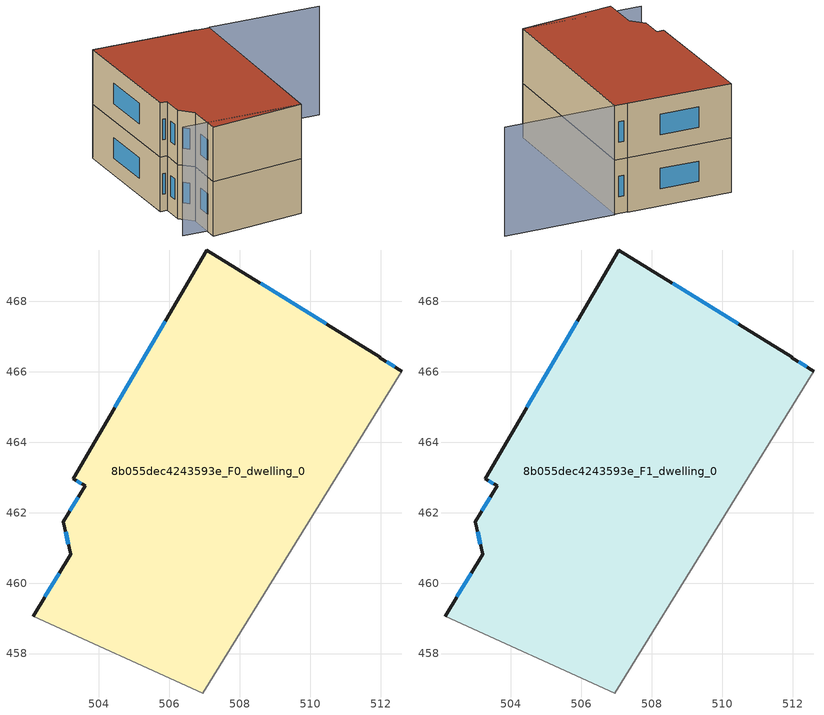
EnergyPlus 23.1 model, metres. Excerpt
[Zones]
8b055dec4243593e_F0_dwelling_0
 floor ground (EU_floor_Construction): 511.98,466.41 511.97,466.4 512.6,466.02 506.95,456.88 502.14,459.06 503.2,460.82 502.99,461.74 503.61,462.76 503.28,462.96 507.07,469.45 z0
 wall outside (EU_wall_Construction): 512.6,466.02 511.97,466.4 511.98,466.41 507.07,469.45 503.28,462.96 503.61,462.76 502.99,461.74 503.2,460.82 502.14,459.06 z0:3
 wall adiabatic (EU_wall_Construction): 502.14,459.06 506.95,456.88 512.6,466.02 z0:3
 window (EU_Window_Construction): 510.45,467.36 508.6,468.51 / 512.4,466.14 512.17,466.28 / 502.87,460.27 502.47,459.61 / 503.05,461.45 503.14,461.11 / 503.41,462.44 503.18,462.06 / 503.38,462.9 503.5,462.83 / 505.89,467.43 504.46,464.99 z0.93:2.07
8b055dec4243593e_F1_dwelling_0
 floor to 8b055dec4243593e_F0_dwelling_0 (EU_floor_Construction): 511.98,466.41 511.97,466.4 512.6,466.02 506.95,456.88 502.14,459.06 503.2,460.82 502.99,461.74 503.61,462.76 503.27,462.96 507.07,469.45 z3
 wall outside (EU_wall_Construction): 512.6,466.02 511.97,466.4 511.98,466.41 507.07,469.45 503.28,462.96 503.61,462.76 502.99,461.74 503.2,460.82 502.14,459.06 z3:6
 wall adiabatic (EU_wall_Construction): 502.14,459.06 506.95,456.88 512.6,466.02 z3:6
 window (EU_Window_Construction): 510.45,467.36 508.6,468.51 / 512.4,466.14 512.17,466.28 / 502.87,460.27 502.47,459.61 / 503.05,461.45 503.14,461.11 / 503.41,462.44 503.18,462.06 / 503.38,462.9 503.5,462.83 / 505.89,467.43 504.46,464.99 z3.93:5.07
 roof outside (EU_roof_Construction): 506.95,456.88 512.6,466.02 511.97,466.4 511.98,466.41 507.07,469.45 503.28,462.96 503.61,462.76 502.99,461.74 503.2,460.82 502.14,459.06 z6
shading: 501.32,460.36 506.95,456.88 / 512.6,466.02 517.87,462.81 z0:6
[Building]
EU S2 Campaign: North Axis=0; Terrain=City; Solar Distribution=FullExterior
[Site:Location]
Montreal-Trudeau.Intl.AP: Latitude=45.4667; Longitude=-73.75; Time Zone=-5; Elevation=36
[SizingPeriod:WeatherFileDays]
AnnualSizingPeriod: Begin Month=1; Begin Day of Month=1; End Month=12; End Day of Month=31; Day of Week for Start Day=Monday; Use Weather File Daylight Saving Period=No; Use Weather File Rain and Snow Indicators=No
[MATERIAL]
EU_InternalMass_Material: Roughness=MediumRough; Thickness=0.1; Conductivity=1; Density=1800; Specific Heat=900; Thermal Absorptance=0.9; Solar Absorptance=0.7; Visible Absorptance=0.7
[MATERIAL:NOMASS] Roughness=MediumRough; Thermal Absorptance=0.9; Solar Absorptance=0.7; Visible Absorptance=0.7
Name | Thermal Resistance
EU_wall_NoMass; EU_floor_NoMass | 1.51479
EU_roof_NoMass | 2.84114
[WINDOWMATERIAL:SIMPLEGLAZINGSYSTEM]
EU_Window_SimpleGlazing: UFactor=3.53504; Solar Heat Gain Coefficient=0.8; Visible Transmittance=0.8
[CONSTRUCTION]
EU_wall_Construction: EU_wall_NoMass
EU_roof_Construction: EU_roof_NoMass
EU_floor_Construction: EU_floor_NoMass
EU_Window_Construction: EU_Window_SimpleGlazing
EU_InternalMass_Construction: EU_InternalMass_Material
[ZONE] Type=1; Multiplier=1; Ceiling Height=autocalculate; Floor Area=autocalculate; Part of Total Floor Area=Yes
Name | Volume
8b055dec4243593e_F0_dwelling_0 | 204.031
8b055dec4243593e_F1_dwelling_0 | 204.029
[INTERNALMASS] Construction=EU_InternalMass_Construction; Surface Area=68.0098
Name | Zone or ZoneList
8b055dec4243593e_F0_dwelling_0_EU_InternalMass | 8b055dec4243593e_F0_dwelling_0
8b055dec4243593e_F1_dwelling_0_EU_InternalMass | 8b055dec4243593e_F1_dwelling_0
[OTHEREQUIPMENT] Fuel Type=Electricity; Design Level Calculation Method=Watts/Area; Power per Zone Floor Area=1; Fraction Latent=0; Fraction Radiant=0; Fraction Lost=0; Carbon Dioxide Generation Rate=0; EndUse Subcategory=EU_Step8_InternalGains
Name | Zone or ZoneList or Space or SpaceList | Schedule
EU_Step8_InternalGain_8b055dec4243593e_F0_dwelling_0_f000 | 8b055dec4243593e_F0_dwelling_0 | EU_Step8_GainSchedule_8b055dec4243593e_F0_dwelling_0_f000
EU_Step8_InternalGain_8b055dec4243593e_F1_dwelling_0_f000 | 8b055dec4243593e_F1_dwelling_0 | EU_Step8_GainSchedule_8b055dec4243593e_F1_dwelling_0_f000
[ZONEVENTILATION:DESIGNFLOWRATE] Schedule=EU_AlwaysOn; Design Flow Rate Calculation Method=AirChanges/Hour; Air Changes per Hour=0.775154; Ventilation Type=Natural; Fan Pressure Rise=0; Fan Total Efficiency=1; Constant Term Coefficient=1; Temperature Term Coefficient=0; Velocity Term Coefficient=0; Velocity Squared Term Coefficient=0; Minimum Indoor Temperature=-100; Maximum Indoor Temperature=100; Delta Temperature=-100; Minimum Outdoor Temperature=-100; Maximum Outdoor Temperature=100; Maximum Wind Speed=40
Name | Zone or ZoneList or Space or SpaceList
EU_ConstantAir_8b055dec4243593e_F0_dwelling_0 | 8b055dec4243593e_F0_dwelling_0
EU_ConstantAir_8b055dec4243593e_F1_dwelling_0 | 8b055dec4243593e_F1_dwelling_0
[HVACTEMPLATE:THERMOSTAT] Constant Heating Setpoint=20; Constant Cooling Setpoint=50
EU_HeatOnly_8b055dec4243593e_F0_dwelling_0; EU_HeatOnly_8b055dec4243593e_F1_dwelling_0
[HVACTEMPLATE:ZONE:IDEALLOADSAIRSYSTEM] System Availability Schedule=EU_AlwaysOn; Maximum Heating Supply Air Temperature=50; Minimum Cooling Supply Air Temperature=13; Maximum Heating Supply Air Humidity Ratio=0.0156; Minimum Cooling Supply Air Humidity Ratio=0.0077; Heating Limit=NoLimit; Cooling Limit=NoLimit; Heating Availability Schedule=EU_AlwaysOn; Cooling Availability Schedule=EU_CoolingOff; Dehumidification Control Type=ConstantSensibleHeatRatio; Cooling Sensible Heat Ratio=0.7; Dehumidification Setpoint=60; Humidification Control Type=None; Humidification Setpoint=30; Outdoor Air Method=None; Outdoor Air Flow Rate per Person=0.00944; Outdoor Air Flow Rate per Zone Floor Area=0; Outdoor Air Flow Rate per Zone=0; Demand Controlled Ventilation Type=None; Outdoor Air Economizer Type=NoEconomizer; Heat Recovery Type=None; Sensible Heat Recovery Effectiveness=0.7; Latent Heat Recovery Effectiveness=0.65
Name | Template Thermostat
8b055dec4243593e_F0_dwelling_0 | EU_HeatOnly_8b055dec4243593e_F0_dwelling_0
8b055dec4243593e_F1_dwelling_0 | EU_HeatOnly_8b055dec4243593e_F1_dwelling_0
[SIZING:ZONE] Zone Cooling Design Supply Air Temperature Input Method=SupplyAirTemperature; Zone Cooling Design Supply Air Temperature=13; Zone Heating Design Supply Air Temperature Input Method=SupplyAirTemperature; Zone Heating Design Supply Air Temperature=50; Zone Cooling Design Supply Air Humidity Ratio=0.008; Zone Heating Design Supply Air Humidity Ratio=0.008; Cooling Design Air Flow Method=DesignDay; Cooling Design Air Flow Rate=0; Cooling Minimum Air Flow per Zone Floor Area=0.000762; Cooling Minimum Air Flow=0; Cooling Minimum Air Flow Fraction=0.2; Heating Design Air Flow Method=DesignDay; Heating Design Air Flow Rate=0; Heating Maximum Air Flow per Zone Floor Area=0.002032; Heating Maximum Air Flow=0.141576; Heating Maximum Air Flow Fraction=0.3; Account for Dedicated Outdoor Air System=No; Dedicated Outdoor Air System Control Strategy=NeutralSupplyAir; Dedicated Outdoor Air Low Setpoint Temperature for Design=autosize; Dedicated Outdoor Air High Setpoint Temperature for Design=autosize; Zone Load Sizing Method=Sensible Load Only No Latent Load; Zone Latent Cooling Design Supply Air Humidity Ratio Input Method=HumidityRatioDifference; Zone Cooling Design Supply Air Humidity Ratio Difference=0.005; Zone Latent Heating Design Supply Air Humidity Ratio Input Method=HumidityRatioDifference; Zone Humidification Design Supply Air Humidity Ratio Difference=0.005
8b055dec4243593e_F0_dwelling_0; 8b055dec4243593e_F1_dwelling_0
[SCHEDULE:CONSTANT]
Name | Hourly Value
EU_AlwaysOn | 1
EU_CoolingOff | 0
[SCHEDULE:FILE] Column Number=1; Rows to Skip at Top=0; Number of Hours of Data=8760; Column Separator=Comma; Interpolate to Timestep=No; Minutes per Item=60; Adjust Schedule for Daylight Savings=Yes
Name | File
EU_Step8_GainSchedule_8b055dec4243593e_F0_dwelling_0_f000 | ../../schedules/8b055dec4243593e/8b055dec4243593e_F0_dwelling_0_f000_gain.csv
EU_Step8_GainSchedule_8b055dec4243593e_F1_dwelling_0_f000 | ../../schedules/8b055dec4243593e/8b055dec4243593e_F1_dwelling_0_f000_gain.csv
